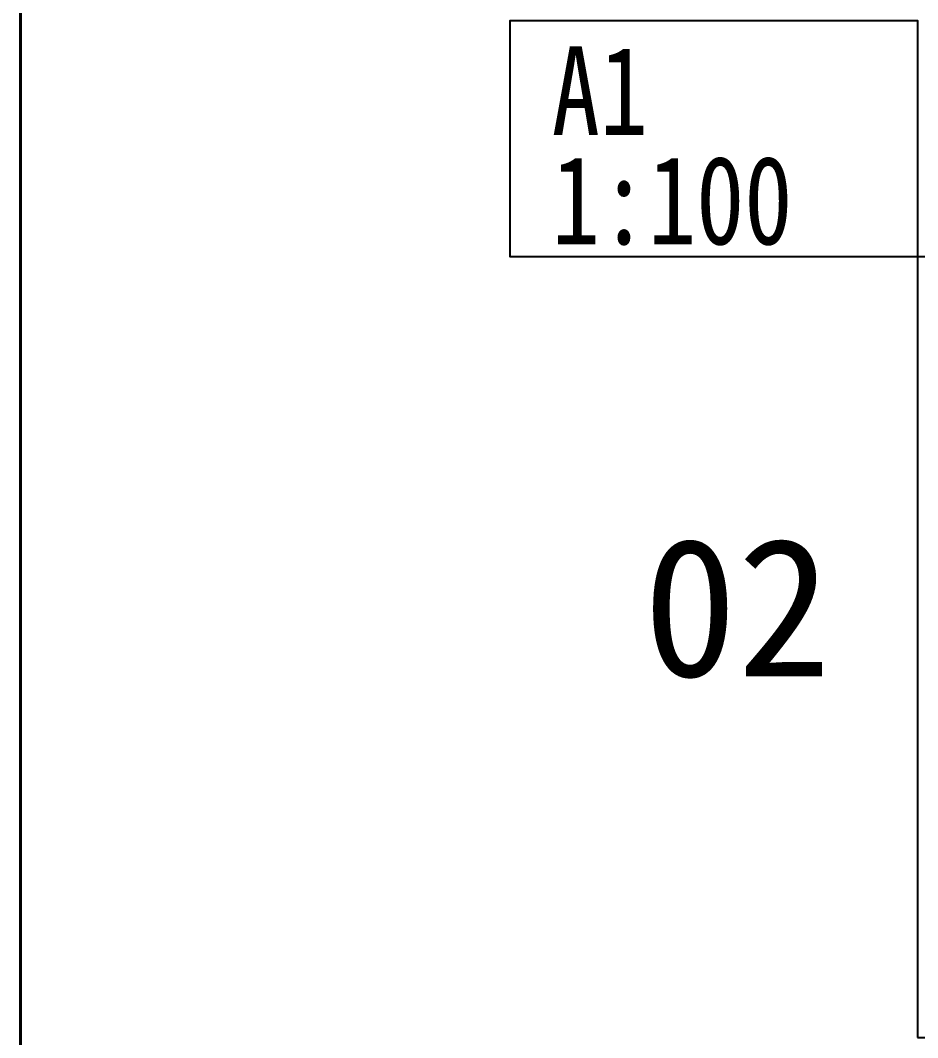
# Model space of a CAD drawing. Extents: x 1031190 to 1725648, y 733081 to 1571294.
# Drawn here: x 1031190 to 1099449, y 1357317 to 1434717 of the extents above; entities that cross this region are included whole.
import ezdxf

# ---------------------------------------------------------------- set-up
doc = ezdxf.new("R2010")
doc.units = 0
doc.header["$LTSCALE"] = 1000
doc.header["$MEASUREMENT"] = 0
doc.layers.add('DIM_SYMB', color=3, linetype='Continuous')
doc.layers.add('图框', color=140, linetype='Continuous')
doc.layers.add('ZC', color=6, linetype='Continuous', lineweight=40)
doc.styles.add('C', font='simhei.ttf')
doc.styles.add('黑体', font='simhei.ttf')

# ---------------------------------------------------------------- blocks, each defined once
blk = doc.blocks.new('GDGDGRDGDRGDR')
at = {"layer": '图框'}
blk.add_lwpolyline([(148133, -148204), (190183, -148204), (190183, -118504), (148133, -118504)], close=True, dxfattribs=at)
at = {"layer": '图框', "const_width": 50}
blk.add_lwpolyline([(149383, -147704), (189683, -147704), (189683, -119004), (149383, -119004)], close=True, dxfattribs=at)

msp = doc.modelspace()

# ---------------------------------------------------------------- linework, layer by layer
at = {"layer": 'ZC', "color": 8}
msp.add_lwpolyline([(1031189.8, 1571293.5), (1415372, 1571293.5), (1415372, 733080.5), (1031189.8, 733080.5)], close=True, dxfattribs=at)
at = {"layer": '图框', "color": 2}
msp.add_lwpolyline([(1099448.5, 1416717.1), (1068448.5, 1416717.1), (1068448.5, 1434717.1), (1099448.5, 1434717.1)], close=True, dxfattribs=at)

# ---------------------------------------------------------------- block references
at = {"xscale": 2, "yscale": 2, "zscale": 2}
msp.add_blockref('GDGDGRDGDRGDR', (803182.9, 1653725.5), dxfattribs=at)

# ---------------------------------------------------------------- texts
at = {"layer": 'DIM_SYMB', "color": 6, "style": 'C'}
msp.add_text('02', height=10514.77, dxfattribs=at).set_placement((1078565.5, 1384801))
at = {"layer": '图框', "color": 2, "style": '黑体', "width": 0.8}
for s, p in [('A1', (1071611.7, 1425999.9)), ('1:100', (1071611.7, 1417673.8))]:
    msp.add_text(s, height=6729.45, dxfattribs=at).set_placement(p)

doc.saveas('drawing.dxf')
